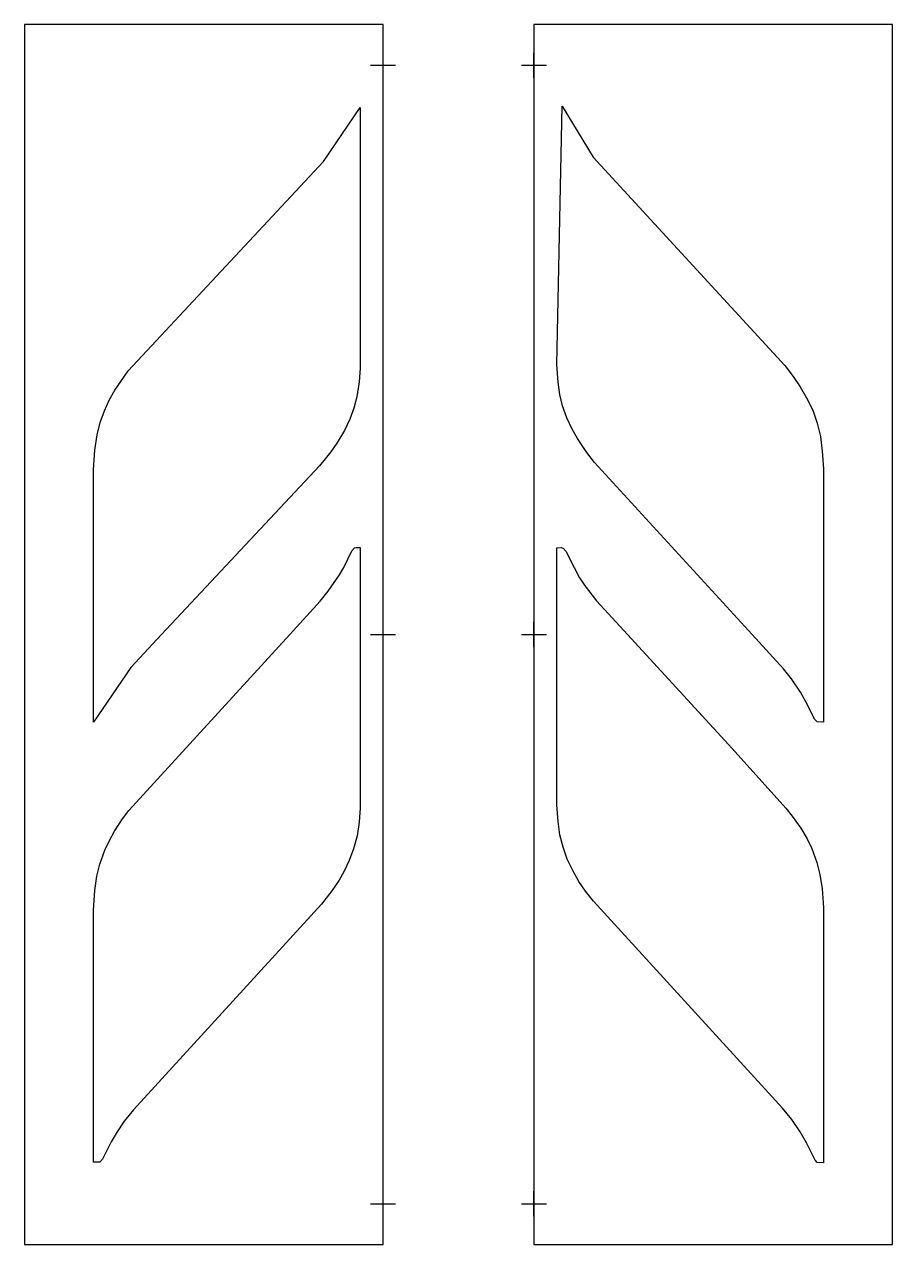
# Model space of a CAD drawing. Header units: inches. Extents: x 0 to 69, y 0 to 97.
import ezdxf

# ---------------------------------------------------------------- set-up
doc = ezdxf.new("R2010")
doc.units = ezdxf.units.IN
doc.header["$MEASUREMENT"] = 0
doc.layers.add('CUT', color=1, linetype='Continuous')
doc.layers.add('REG', color=5, linetype='Continuous')

msp = doc.modelspace()

# ---------------------------------------------------------------- linework, layer by layer
at = {"layer": 'CUT'}
for points in [[(0, 0), (28.5, 0), (28.5, 97), (0, 97)], [(40.5, 0), (69, 0), (69, 97), (40.5, 97)], [(26.682, 90.391), (26.682, 69.663), (26.605, 68.595), (26.412, 67.385), (26.189, 66.492), (25.868, 65.628), (25.435, 64.728), (24.84, 63.712), (24.357, 63.024), (23.46, 61.907), (10.899, 48.5), (8.448, 45.884), (5.5, 41.541), (5.5, 61.58), (5.605, 63.144), (5.777, 64.364), (6.012, 65.342), (6.359, 66.285), (6.744, 67.118), (7.196, 67.925), (7.666, 68.623), (8.241, 69.458), (23.765, 86.089)], [(42.747, 90.5), (45.202, 86.45), (60.429, 69.875), (61.097, 69.006), (61.664, 68.179), (62.168, 67.311), (62.648, 66.329), (63.004, 65.295), (63.266, 64.235), (63.411, 63.084), (63.5, 61.682), (63.5, 41.526), (63.01, 41.545), (62.795, 41.758), (62.241, 42.915), (61.674, 43.928), (60.965, 44.972), (60.338, 45.763), (57.831, 48.5), (45.305, 62.183), (44.697, 62.971), (43.951, 64.085), (43.544, 64.82), (43.111, 65.733), (42.772, 66.683), (42.558, 67.577), (42.423, 68.563), (42.318, 69.97)], [(8.674, 10.724), (7.933, 9.808), (7.363, 8.974), (6.903, 8.17), (6.206, 6.78), (5.993, 6.565), (5.5, 6.54), (5.5, 26.576), (5.606, 28.138), (5.761, 29.276), (6.001, 30.251), (6.391, 31.363), (6.754, 32.122), (7.162, 32.857), (7.809, 33.834), (8.307, 34.508), (21.087, 48.5), (23.507, 51.149), (24.137, 51.937), (25.047, 53.252), (25.376, 53.838), (26.012, 55.154), (26.225, 55.381), (26.36, 55.426), (26.682, 55.409), (26.682, 48.5), (26.682, 34.722), (26.599, 33.57), (26.441, 32.508), (26.162, 31.458), (25.817, 30.521), (25.425, 29.688), (25.007, 28.959), (24.425, 28.134), (23.604, 27.065)], [(62.587, 31.494), (62.98, 30.383), (63.229, 29.409), (63.397, 28.274), (63.5, 26.794), (63.5, 6.5), (63.012, 6.531), (62.85, 6.701), (62.169, 8.087), (61.666, 8.964), (60.997, 9.934), (60.251, 10.846), (45.217, 27.292), (44.595, 28.088), (44.074, 28.854), (43.583, 29.737), (43.145, 30.647), (42.812, 31.6), (42.559, 32.575), (42.411, 33.642), (42.318, 34.959), (42.318, 48.5), (42.318, 55.396), (42.67, 55.412), (42.811, 55.366), (43.03, 55.135), (43.68, 53.816), (44.127, 53.005), (44.65, 52.242), (45.474, 51.177), (47.932, 48.5), (56.243, 39.448), (60.506, 34.707), (61.03, 34.056), (61.706, 33.098), (62.217, 32.245)]]:
    msp.add_lwpolyline(points, close=True, dxfattribs=at)
at = {"layer": 'REG'}
for points in [[(28.5, 92.75), (28.5, 94.75)], [(40.5, 92.75), (40.5, 94.75)], [(27.5, 93.75), (29.5, 93.75)], [(39.5, 93.75), (41.5, 93.75)], [(28.5, 47.5), (28.5, 49.5)], [(40.5, 47.5), (40.5, 49.5)], [(27.5, 48.5), (29.5, 48.5)], [(39.5, 48.5), (41.5, 48.5)], [(28.5, 2.25), (28.5, 4.25)], [(40.5, 2.25), (40.5, 4.25)], [(27.5, 3.25), (29.5, 3.25)], [(39.5, 3.25), (41.5, 3.25)]]:
    msp.add_lwpolyline(points, dxfattribs=at)

doc.saveas('drawing.dxf')
